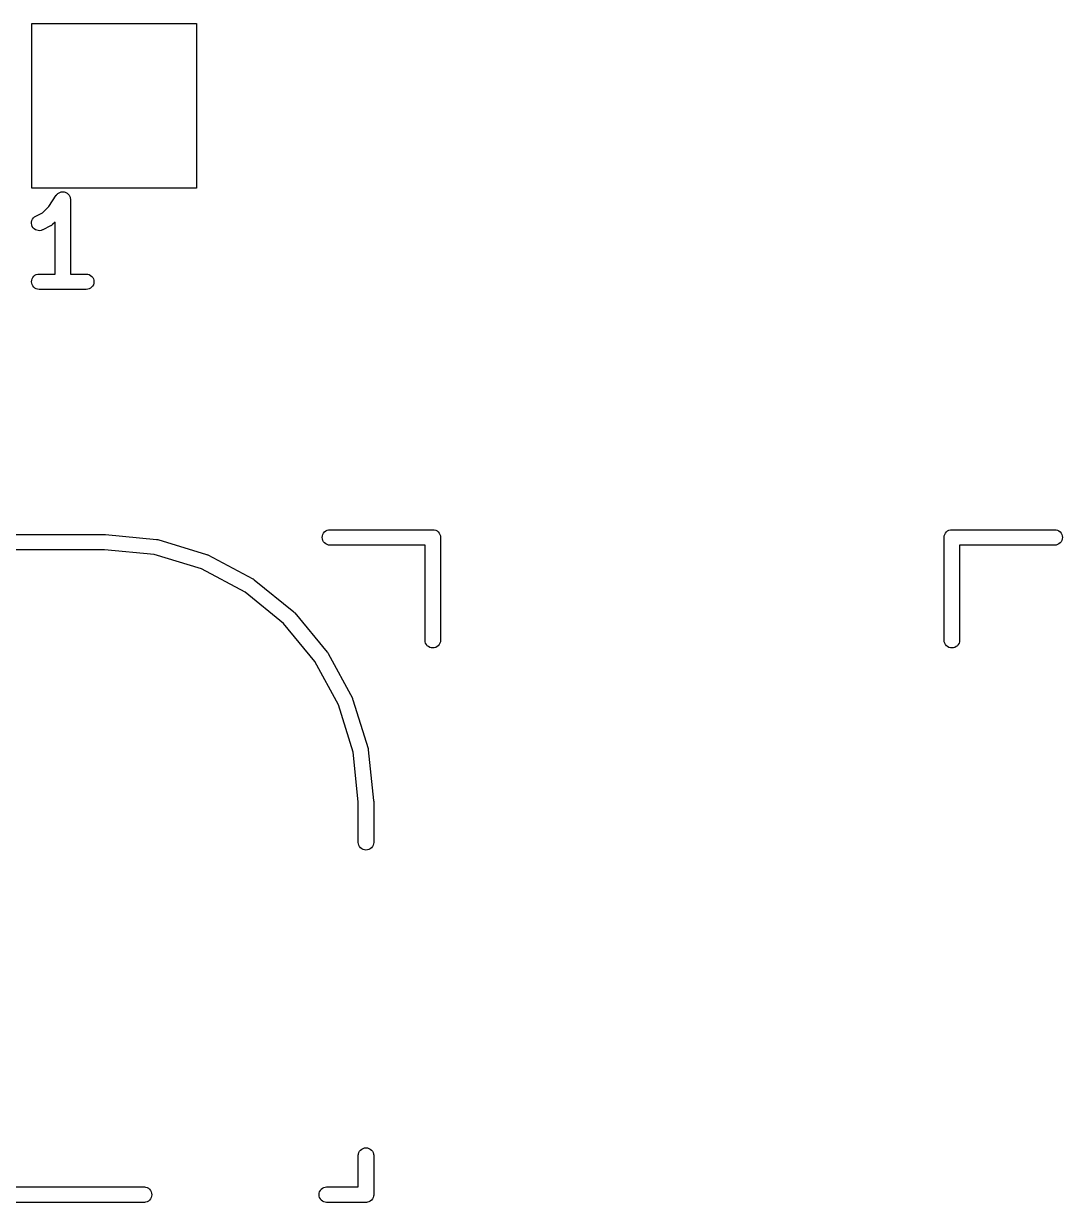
# Model space of a CAD drawing. Extents: x -13 to 127, y -89 to 15.
# Drawn here: x 3.02 to 13.13, y -37.57 to -26.1 of the extents above; entities that cross this region are included whole.
import ezdxf

# ---------------------------------------------------------------- set-up
doc = ezdxf.new("R2010")
doc.units = 0
doc.layers.add('BLACK', color=7, linetype='CONTINUOUS')

msp = doc.modelspace()

# ---------------------------------------------------------------- linework, layer by layer
at = {"layer": 'BLACK', "linetype": 'CONTINUOUS'}
for p, q in [((3.1, -27.7), (3.1, -26.1)), ((3.1, -26.1), (4.7, -26.1)), ((4.7, -26.1), (4.7, -27.7)), ((4.7, -27.7), (3.1, -27.7)), ((3.34275, -27.764), (3.34752, -27.7583)), ((3.34752, -27.7583), (3.34757, -27.7583)), ((3.34757, -27.7583), (3.34761, -27.7582)), ((3.34761, -27.7582), (3.35333, -27.7536)), ((3.35333, -27.7536), (3.35893, -27.7491)), ((3.35893, -27.7491), (3.35898, -27.7491)), ((3.35898, -27.7491), (3.35903, -27.7491)), ((3.35903, -27.7491), (3.36585, -27.7455)), ((3.36585, -27.7455), (3.3719, -27.7424)), ((3.3719, -27.7424), (3.37196, -27.7423)), ((3.37196, -27.7423), (3.37201, -27.7423)), ((3.37201, -27.7423), (3.37898, -27.7403)), ((3.37898, -27.7403), (3.38595, -27.7382)), ((3.38595, -27.7382), (3.38601, -27.7382)), ((3.38601, -27.7382), (3.38606, -27.7382)), ((3.38606, -27.7382), (3.39293, -27.7376)), ((3.39293, -27.7376), (3.40052, -27.7369)), ((3.40052, -27.7369), (3.40058, -27.7369)), ((3.40058, -27.7369), (3.40064, -27.7369)), ((3.40064, -27.7369), (3.40779, -27.7377)), ((3.40779, -27.7377), (3.41508, -27.7384)), ((3.41508, -27.7384), (3.41514, -27.7385)), ((3.41514, -27.7385), (3.4152, -27.7385)), ((3.4152, -27.7385), (3.42228, -27.7407)), ((3.42228, -27.7407), (3.42906, -27.7428)), ((3.42906, -27.7428), (3.42911, -27.7428)), ((3.42911, -27.7428), (3.42917, -27.7428)), ((3.42917, -27.7428), (3.43558, -27.7463)), ((3.43558, -27.7463), (3.44194, -27.7497)), ((3.44194, -27.7497), (3.44199, -27.7498)), ((3.44199, -27.7498), (3.44204, -27.7498)), ((3.44204, -27.7498), (3.44759, -27.7544)), ((3.44759, -27.7544), (3.45322, -27.7591)), ((3.26552, -27.8784), (3.3376, -27.7703)), ((3.3376, -27.7703), (3.33811, -27.7695)), ((3.33811, -27.7695), (3.33812, -27.7695)), ((3.33812, -27.7695), (3.33818, -27.7694)), ((3.33812, -27.7695), (3.33812, -27.7695)), ((3.33818, -27.7694), (3.34275, -27.764)), ((3.45322, -27.7591), (3.45326, -27.7591)), ((3.45326, -27.7591), (3.4533, -27.7591)), ((3.4533, -27.7591), (3.45801, -27.7649)), ((3.45801, -27.7649), (3.46247, -27.7704)), ((3.46247, -27.7704), (3.46249, -27.7704)), ((3.46249, -27.7704), (3.46253, -27.7705)), ((3.46253, -27.7705), (3.46591, -27.7769)), ((3.46591, -27.7769), (3.46934, -27.7833)), ((3.46934, -27.7833), (3.46936, -27.7834)), ((3.46936, -27.7834), (3.46939, -27.7834)), ((3.46939, -27.7834), (3.47152, -27.7905)), ((3.47152, -27.7905), (3.47357, -27.7973)), ((3.47357, -27.7973), (3.47358, -27.7974)), ((3.47358, -27.7974), (3.47359, -27.7975)), ((3.47359, -27.7975), (3.47429, -27.8047)), ((3.47429, -27.8047), (3.475, -27.8119)), ((3.475, -27.8119), (3.475, -28.5369)), ((3.11485, -27.9912), (3.12549, -27.9812)), ((3.12549, -27.9812), (3.13789, -27.9734)), ((3.13789, -27.9734), (3.20319, -27.9407)), ((3.20319, -27.9407), (3.26552, -27.8784)), ((3.09659, -28.0454), (3.09706, -28.0308)), ((3.09897, -28.0598), (3.09659, -28.0454)), ((3.09706, -28.0308), (3.10036, -28.0165)), ((3.10411, -28.0735), (3.09897, -28.0598)), ((3.10036, -28.0165), (3.10637, -28.0032)), ((3.11182, -28.086), (3.10411, -28.0735)), ((3.10637, -28.0032), (3.11485, -27.9912)), ((3.12179, -28.0967), (3.11182, -28.086)), ((3.13366, -28.1053), (3.12179, -28.0967)), ((3.28116, -28.0695), (3.20497, -28.1076)), ((3.28473, -28.0672), (3.28116, -28.0695)), ((3.28847, -28.0653), (3.28473, -28.0672)), ((3.2909, -28.0633), (3.28847, -28.0653)), ((3.29355, -28.0617), (3.2909, -28.0633)), ((3.29661, -28.0588), (3.29355, -28.0617)), ((3.29991, -28.0561), (3.29661, -28.0588)), ((3.30065, -28.0554), (3.29991, -28.0561)), ((3.325, -28.0311), (3.30065, -28.0554)), ((3.325, -28.5369), (3.325, -28.0311)), ((3.14697, -28.1114), (3.13366, -28.1053)), ((3.1612, -28.1148), (3.14697, -28.1114)), ((3.17583, -28.1153), (3.1612, -28.1148)), ((3.19029, -28.1131), (3.17583, -28.1153)), ((3.20403, -28.108), (3.19029, -28.1131)), ((3.20497, -28.1076), (3.20403, -28.108)), ((3.10925, -28.57), (3.11858, -28.5587)), ((3.11858, -28.5587), (3.12992, -28.5494)), ((3.12992, -28.5494), (3.14285, -28.5426)), ((3.14285, -28.5426), (3.15686, -28.5383)), ((3.15686, -28.5383), (3.17143, -28.5369)), ((3.17143, -28.5369), (3.325, -28.5369)), ((3.475, -28.5369), (3.62857, -28.5369)), ((3.62857, -28.5369), (3.62962, -28.5369)), ((3.62962, -28.5369), (3.64416, -28.5385)), ((3.64416, -28.5385), (3.65812, -28.543)), ((3.65812, -28.543), (3.67094, -28.55)), ((3.67094, -28.55), (3.68216, -28.5594)), ((3.68216, -28.5594), (3.69133, -28.5708)), ((3.09643, -28.6114), (3.09796, -28.5968)), ((3.09776, -28.626), (3.09643, -28.6114)), ((3.10189, -28.64), (3.09776, -28.626)), ((3.09796, -28.5968), (3.10229, -28.5828)), ((3.10867, -28.653), (3.10189, -28.64)), ((3.10229, -28.5828), (3.10925, -28.57)), ((3.11784, -28.6644), (3.10867, -28.653)), ((3.12905, -28.6738), (3.11784, -28.6644)), ((3.14188, -28.6808), (3.12905, -28.6738)), ((3.67007, -28.6744), (3.65715, -28.6812)), ((3.68142, -28.6651), (3.67007, -28.6744)), ((3.69075, -28.6538), (3.68142, -28.6651)), ((3.69771, -28.641), (3.69075, -28.6538)), ((3.69133, -28.5708), (3.69811, -28.5838)), ((3.70204, -28.627), (3.69771, -28.641)), ((3.69811, -28.5838), (3.70224, -28.5978)), ((3.70357, -28.6124), (3.70204, -28.627)), ((3.70224, -28.5978), (3.70357, -28.6124)), ((3.15583, -28.6853), (3.14188, -28.6808)), ((3.17038, -28.6869), (3.15583, -28.6853)), ((3.17143, -28.6869), (3.17038, -28.6869)), ((3.62857, -28.6869), (3.17143, -28.6869)), ((3.64314, -28.6855), (3.62857, -28.6869)), ((3.65715, -28.6812), (3.64314, -28.6855)), ((-5.07632, -31.07), (3.81367, -31.07)), ((3.81367, -31.07), (3.81731, -31.0704)), ((3.81731, -31.0704), (3.81732, -31.0704)), ((3.81732, -31.0704), (4.31066, -31.1187)), ((5.92609, -31.0853), (5.93037, -31.0712)), ((5.93037, -31.0712), (5.93734, -31.0581)), ((5.93734, -31.0581), (5.94671, -31.0467)), ((5.94671, -31.0467), (5.95813, -31.0373)), ((5.95813, -31.0373), (5.97116, -31.0304)), ((5.97116, -31.0304), (5.9853, -31.0261)), ((5.9853, -31.0261), (5.99632, -31.025)), ((5.99632, -31.025), (6.99632, -31.025)), ((6.99632, -31.025), (7, -31.0246)), ((7, -31.0246), (7.00367, -31.025)), ((7.00367, -31.025), (7.0147, -31.0261)), ((7.0147, -31.0261), (7.02884, -31.0304)), ((7.02884, -31.0304), (7.04187, -31.0373)), ((7.04187, -31.0373), (7.05329, -31.0467)), ((7.05329, -31.0467), (7.06266, -31.0581)), ((7.06266, -31.0581), (7.06962, -31.0712)), ((7.06962, -31.0712), (7.07391, -31.0853)), ((11.9761, -31.0853), (11.9804, -31.0712)), ((11.9804, -31.0712), (11.9873, -31.0581)), ((11.9873, -31.0581), (11.9967, -31.0467)), ((11.9967, -31.0467), (12.0081, -31.0373)), ((12.0081, -31.0373), (12.0212, -31.0304)), ((12.0212, -31.0304), (12.0353, -31.0261)), ((12.0353, -31.0261), (12.0463, -31.025)), ((12.0463, -31.025), (12.05, -31.0246)), ((12.05, -31.0246), (12.0537, -31.025)), ((12.0537, -31.025), (13.0537, -31.025)), ((13.0537, -31.025), (13.0647, -31.0261)), ((13.0647, -31.0261), (13.0788, -31.0304)), ((13.0788, -31.0304), (13.0919, -31.0373)), ((13.0919, -31.0373), (13.1033, -31.0467)), ((13.1033, -31.0467), (13.1127, -31.0581)), ((13.1127, -31.0581), (13.1196, -31.0712)), ((13.1196, -31.0712), (13.1239, -31.0853)), ((4.31066, -31.1187), (4.31067, -31.1187)), ((4.31067, -31.1187), (4.31068, -31.1187)), ((4.31068, -31.1187), (4.31171, -31.1188)), ((4.31171, -31.1188), (4.31834, -31.1202)), ((4.31834, -31.1202), (4.32503, -31.1216)), ((4.32503, -31.1216), (4.7996, -31.2649)), ((5.92464, -31.1), (5.92609, -31.0853)), ((5.92609, -31.1147), (5.92464, -31.1)), ((5.93037, -31.1288), (5.92609, -31.1147)), ((5.93734, -31.1419), (5.93037, -31.1288)), ((5.94671, -31.1533), (5.93734, -31.1419)), ((5.95813, -31.1627), (5.94671, -31.1533)), ((5.97116, -31.1696), (5.95813, -31.1627)), ((5.9853, -31.1739), (5.97116, -31.1696)), ((5.99632, -31.175), (5.9853, -31.1739)), ((6.925, -31.175), (5.99632, -31.175)), ((6.925, -32.1037), (6.925, -31.175)), ((7.07391, -31.0853), (7.07536, -31.1)), ((7.07536, -31.1), (7.075, -31.1037)), ((7.075, -31.1037), (7.075, -32.1037)), ((11.9746, -31.1), (11.9761, -31.0853)), ((11.975, -31.1037), (11.9746, -31.1)), ((11.975, -32.1037), (11.975, -31.1037)), ((13.0537, -31.175), (12.125, -31.175)), ((12.125, -31.175), (12.125, -32.1037)), ((13.0647, -31.1739), (13.0537, -31.175)), ((13.0788, -31.1696), (13.0647, -31.1739)), ((13.0919, -31.1627), (13.0788, -31.1696)), ((13.1033, -31.1533), (13.0919, -31.1627)), ((13.1127, -31.1419), (13.1033, -31.1533)), ((13.1196, -31.1288), (13.1127, -31.1419)), ((13.1239, -31.1147), (13.1196, -31.1288)), ((13.1239, -31.0853), (13.1254, -31.1)), ((13.1254, -31.1), (13.1239, -31.1147)), ((3.80633, -31.22), (-5.005, -31.22)), ((4.28872, -31.2673), (3.80633, -31.22)), ((4.7492, -31.4063), (4.28872, -31.2673)), ((4.7996, -31.2649), (4.8006, -31.2652)), ((4.8006, -31.2652), (4.80688, -31.2679)), ((4.80688, -31.2679), (4.81313, -31.2704)), ((4.81313, -31.2704), (5.25082, -31.5032)), ((5.17391, -31.6321), (4.7492, -31.4063)), ((5.25082, -31.5032), (5.25082, -31.5032)), ((5.25082, -31.5032), (5.25083, -31.5032)), ((5.25083, -31.5032), (5.25175, -31.5037)), ((5.25175, -31.5037), (5.25735, -31.5075)), ((5.25735, -31.5075), (5.26302, -31.5113)), ((5.26302, -31.5113), (5.64717, -31.8246)), ((5.54667, -31.9362), (5.17391, -31.6321)), ((5.64717, -31.8246), (5.64798, -31.8252)), ((5.64798, -31.8252), (5.65271, -31.8301)), ((5.65271, -31.8301), (5.65756, -31.8349)), ((5.65756, -31.8349), (5.97354, -32.2168)), ((5.85328, -32.3068), (5.54667, -31.9362)), ((6.92609, -32.1147), (6.925, -32.1037)), ((6.93038, -32.1288), (6.92609, -32.1147)), ((7.07391, -32.1147), (7.06962, -32.1288)), ((7.075, -32.1037), (7.07391, -32.1147)), ((11.9761, -32.1147), (11.975, -32.1037)), ((11.9804, -32.1288), (11.9761, -32.1147)), ((12.1239, -32.1147), (12.1196, -32.1288)), ((12.125, -32.1037), (12.1239, -32.1147)), ((5.97354, -32.2168), (5.97421, -32.2177)), ((5.97421, -32.2177), (5.97792, -32.2233)), ((5.97792, -32.2233), (5.98173, -32.229)), ((5.98173, -32.229), (6.21751, -32.665)), ((6.93734, -32.1419), (6.93038, -32.1288)), ((6.94671, -32.1533), (6.93734, -32.1419)), ((6.95813, -32.1627), (6.94671, -32.1533)), ((6.97116, -32.1696), (6.95813, -32.1627)), ((6.9853, -32.1739), (6.97116, -32.1696)), ((7, -32.1754), (6.9853, -32.1739)), ((7.0147, -32.1739), (7, -32.1754)), ((7.02884, -32.1696), (7.0147, -32.1739)), ((7.04187, -32.1627), (7.02884, -32.1696)), ((7.05329, -32.1533), (7.04187, -32.1627)), ((7.06266, -32.1419), (7.05329, -32.1533)), ((7.06962, -32.1288), (7.06266, -32.1419)), ((11.9873, -32.1419), (11.9804, -32.1288)), ((11.9967, -32.1533), (11.9873, -32.1419)), ((12.0081, -32.1627), (11.9967, -32.1533)), ((12.0212, -32.1696), (12.0081, -32.1627)), ((12.0353, -32.1739), (12.0212, -32.1696)), ((12.05, -32.1754), (12.0353, -32.1739)), ((12.0647, -32.1739), (12.05, -32.1754)), ((12.0788, -32.1696), (12.0647, -32.1739)), ((12.0919, -32.1627), (12.0788, -32.1696)), ((12.1033, -32.1533), (12.0919, -32.1627)), ((12.1127, -32.1419), (12.1033, -32.1533)), ((12.1196, -32.1288), (12.1127, -32.1419)), ((6.08206, -32.7299), (5.85328, -32.3068)), ((6.21751, -32.665), (6.218, -32.666)), ((6.218, -32.666), (6.22054, -32.6723)), ((6.22054, -32.6723), (6.22318, -32.6785)), ((6.22318, -32.6785), (6.36977, -33.1521)), ((6.2243, -33.1894), (6.08206, -32.7299)), ((6.27495, -33.6713), (6.2243, -33.1894)), ((6.36977, -33.1521), (6.37007, -33.1531)), ((6.37007, -33.1531), (6.37134, -33.1598)), ((6.37134, -33.1598), (6.37271, -33.1664)), ((6.37271, -33.1664), (6.42453, -33.6594)), ((6.275, -33.6852), (6.27495, -33.6713)), ((6.275, -34.0697), (6.275, -33.6852)), ((6.42453, -33.6594), (6.42463, -33.6605)), ((6.42463, -33.6605), (6.42461, -33.6637)), ((6.42461, -33.6637), (6.42494, -33.667)), ((6.42494, -33.667), (6.42499, -33.6812)), ((6.42499, -33.6812), (6.425, -33.6813)), ((6.425, -33.6813), (6.425, -34.0697)), ((6.27609, -34.0807), (6.275, -34.0697)), ((6.28038, -34.0948), (6.27609, -34.0807)), ((6.28734, -34.1079), (6.28038, -34.0948)), ((6.29671, -34.1193), (6.28734, -34.1079)), ((6.30813, -34.1287), (6.29671, -34.1193)), ((6.32116, -34.1356), (6.30813, -34.1287)), ((6.3353, -34.1399), (6.32116, -34.1356)), ((6.35, -34.1414), (6.3353, -34.1399)), ((6.3647, -34.1399), (6.35, -34.1414)), ((6.37884, -34.1356), (6.3647, -34.1399)), ((6.39187, -34.1287), (6.37884, -34.1356)), ((6.40329, -34.1193), (6.39187, -34.1287)), ((6.41266, -34.1079), (6.40329, -34.1193)), ((6.41962, -34.0948), (6.41266, -34.1079)), ((6.42391, -34.0807), (6.41962, -34.0948)), ((6.425, -34.0697), (6.42391, -34.0807)), ((6.30813, -37.0513), (6.32116, -37.0444)), ((6.32116, -37.0444), (6.3353, -37.0401)), ((6.3353, -37.0401), (6.35, -37.0386)), ((6.35, -37.0386), (6.3647, -37.0401)), ((6.3647, -37.0401), (6.37884, -37.0444)), ((6.37884, -37.0444), (6.39187, -37.0513)), ((6.275, -37.1103), (6.27609, -37.0993)), ((6.275, -37.42), (6.275, -37.1103)), ((6.27609, -37.0993), (6.28037, -37.0852)), ((6.28037, -37.0852), (6.28734, -37.0721)), ((6.28734, -37.0721), (6.29671, -37.0607)), ((6.29671, -37.0607), (6.30813, -37.0513)), ((6.39187, -37.0513), (6.40329, -37.0607)), ((6.40329, -37.0607), (6.41266, -37.0721)), ((6.41266, -37.0721), (6.41962, -37.0852)), ((6.41962, -37.0852), (6.42391, -37.0993)), ((6.42391, -37.0993), (6.425, -37.1103)), ((6.425, -37.1103), (6.425, -37.4913)), ((2.59407, -37.42), (4.19467, -37.42)), ((4.19467, -37.42), (4.2057, -37.4211)), ((4.2057, -37.4211), (4.21984, -37.4254)), ((4.21984, -37.4254), (4.23287, -37.4323)), ((4.23287, -37.4323), (4.24429, -37.4417)), ((4.24429, -37.4417), (4.25366, -37.4531)), ((4.25366, -37.4531), (4.26062, -37.4662)), ((4.26062, -37.4662), (4.26491, -37.4803)), ((4.26491, -37.4803), (4.26636, -37.495)), ((4.26636, -37.495), (4.26491, -37.5097)), ((5.89364, -37.495), (5.89509, -37.4803)), ((5.89509, -37.5097), (5.89364, -37.495)), ((5.89509, -37.4803), (5.89938, -37.4662)), ((5.89938, -37.4662), (5.90634, -37.4531)), ((5.90634, -37.4531), (5.91571, -37.4417)), ((5.91571, -37.4417), (5.92713, -37.4323)), ((5.92713, -37.4323), (5.94016, -37.4254)), ((5.94016, -37.4254), (5.9543, -37.4211)), ((5.9543, -37.4211), (5.96532, -37.42)), ((5.96532, -37.42), (6.275, -37.42)), ((6.425, -37.4987), (6.42391, -37.5097)), ((6.425, -37.4913), (6.42536, -37.495)), ((6.42536, -37.495), (6.425, -37.4987)), ((4.19468, -37.57), (2.53632, -37.57)), ((4.2057, -37.5689), (4.19468, -37.57)), ((4.21984, -37.5646), (4.2057, -37.5689)), ((4.23287, -37.5577), (4.21984, -37.5646)), ((4.24429, -37.5483), (4.23287, -37.5577)), ((4.25366, -37.5369), (4.24429, -37.5483)), ((4.26063, -37.5238), (4.25366, -37.5369)), ((4.26491, -37.5097), (4.26063, -37.5238)), ((5.89938, -37.5238), (5.89509, -37.5097)), ((5.90634, -37.5369), (5.89938, -37.5238)), ((5.91571, -37.5483), (5.90634, -37.5369)), ((5.92713, -37.5577), (5.91571, -37.5483)), ((5.94016, -37.5646), (5.92713, -37.5577)), ((5.9543, -37.5689), (5.94016, -37.5646)), ((5.96532, -37.57), (5.9543, -37.5689)), ((6.34632, -37.57), (5.96532, -37.57)), ((6.35, -37.5704), (6.34632, -37.57)), ((6.35367, -37.57), (6.35, -37.5704)), ((6.35369, -37.57), (6.35367, -37.57)), ((6.3647, -37.5689), (6.35369, -37.57)), ((6.37884, -37.5646), (6.3647, -37.5689)), ((6.39187, -37.5577), (6.37884, -37.5646)), ((6.40329, -37.5483), (6.39187, -37.5577)), ((6.41266, -37.5369), (6.40329, -37.5483)), ((6.41962, -37.5238), (6.41266, -37.5369)), ((6.42391, -37.5097), (6.41962, -37.5238))]:
    msp.add_line(p, q, dxfattribs=at)

doc.saveas('drawing.dxf')
